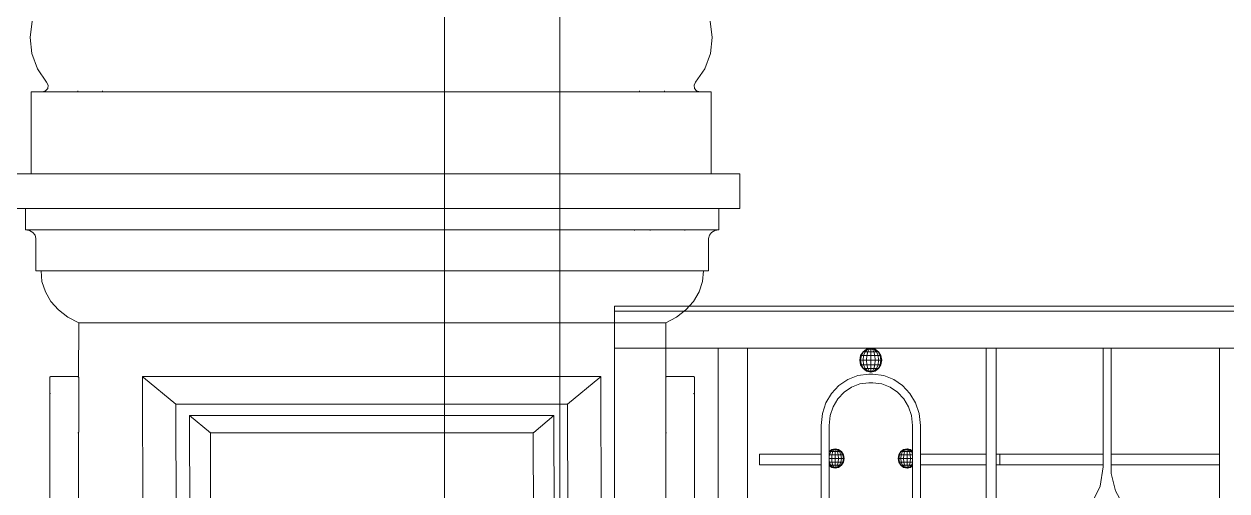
# Model space of a CAD drawing. Header units: millimetres. Extents: x 1832547 to 2001569, y -558009 to -417808.
# Drawn here: x 1982911 to 1984057, y -526626 to -526181 of the extents above; entities that cross this region are included whole.
import ezdxf

# ---------------------------------------------------------------- set-up
doc = ezdxf.new("R2010")
doc.units = ezdxf.units.MM
doc.header["$MEASUREMENT"] = 0
doc.linetypes.add('CENTER', pattern=[2, 1.25, -0.25, 0.25, -0.25])
for name, color, linetype, lineweight in [('CA.manh 08', 8, 'CONTINUOUS', 9), ('CA.thay 145', 145, 'CONTINUOUS', 18), ('CA.tim 67', 67, 'CENTER', 9), ('CA_manh 08', 8, 'CONTINUOUS', 9)]:
    doc.layers.add(name, color=color, linetype=linetype, lineweight=lineweight)

# ---------------------------------------------------------------- blocks, each defined once
blk = doc.blocks.new('EG535')
at = {"layer": 'CA_manh 08'}
for p, q in [((1946715, -526450.2), (1948313.1, -526450.2)), ((1948313.1, -526454.8), (1946715, -526454.8)), ((1948214.5, -526490.2), (1947619.5, -526490.2)), ((1947736.9, -526490.2), (1947727.5, -526490.2)), ((1947736.9, -526490.2), (1947840.1, -526490.2)), ((1947736.9, -526591), (1947736.9, -526490.2)), ((1947840.1, -526490.2), (1947840.1, -526591)), ((1947840.1, -526490.2), (1947847.7, -526490.2)), ((1947847.7, -526591), (1947847.7, -526490.2)), ((1947847.7, -526490.2), (1947949.5, -526490.2)), ((1947949.5, -526490.2), (1947959, -526490.2)), ((1947949.5, -526490.2), (1947949.5, -526591)), ((1947959, -526591), (1947959, -526490.2)), ((1947959, -526490.2), (1948069, -526490.2)), ((1948059.3, -526497.2), (1948061.6, -526493.5)), ((1948060, -526497.2), (1948062.1, -526493.5)), ((1948061.6, -526493.5), (1948065, -526491.1)), ((1948061.6, -526493.5), (1948062.1, -526493.5)), ((1948062.1, -526493.5), (1948065.3, -526491.1)), ((1948062.1, -526493.5), (1948063.7, -526493.5)), ((1948062.1, -526497.2), (1948063.7, -526493.5)), ((1948063.7, -526493.5), (1948066.2, -526491.1)), ((1948063.7, -526493.5), (1948066.2, -526493.5)), ((1948065, -526491.1), (1948069, -526490.2)), ((1948065.3, -526491.1), (1948065, -526491.1)), ((1948065.3, -526491.1), (1948069, -526490.2)), ((1948066.2, -526491.1), (1948065.3, -526491.1)), ((1948065.3, -526497.2), (1948066.2, -526493.5)), ((1948066.2, -526491.1), (1948069, -526490.2)), ((1948067.5, -526491.1), (1948066.2, -526491.1)), ((1948066.2, -526493.5), (1948067.5, -526491.1)), ((1948066.2, -526493.5), (1948069, -526493.5)), ((1948067.5, -526491.1), (1948069, -526490.2)), ((1948069, -526491.1), (1948067.5, -526491.1)), ((1948069, -526490.2), (1948069, -526491.1)), ((1948070.5, -526491.1), (1948069, -526490.2)), ((1948071.8, -526491.1), (1948069, -526490.2)), ((1948072.7, -526491.1), (1948069, -526490.2)), ((1948073, -526491.1), (1948069, -526490.2)), ((1948069, -526490.2), (1948186.5, -526490.2)), ((1948069, -526491.1), (1948070.5, -526491.1)), ((1948069, -526491.1), (1948069, -526493.5)), ((1948069, -526493.5), (1948071.8, -526493.5)), ((1948069, -526493.5), (1948069, -526497.2)), ((1948070.5, -526491.1), (1948071.8, -526491.1)), ((1948071.8, -526493.5), (1948070.5, -526491.1)), ((1948071.8, -526491.1), (1948072.7, -526491.1)), ((1948074.3, -526493.5), (1948071.8, -526491.1)), ((1948071.8, -526493.5), (1948074.3, -526493.5)), ((1948072.7, -526497.2), (1948071.8, -526493.5)), ((1948072.7, -526491.1), (1948073, -526491.1)), ((1948075.9, -526493.5), (1948072.7, -526491.1)), ((1948076.4, -526493.5), (1948073, -526491.1)), ((1948074.3, -526493.5), (1948075.9, -526493.5)), ((1948075.9, -526497.2), (1948074.3, -526493.5)), ((1948075.9, -526493.5), (1948076.4, -526493.5)), ((1948078, -526497.2), (1948075.9, -526493.5)), ((1948076, -526490.2), (1948186.5, -526490.2)), ((1948078.7, -526497.2), (1948076.4, -526493.5)), ((1948186.5, -526490.2), (1948186.5, -526591)), ((1948186.5, -526490.2), (1948186.5, -527223.6)), ((1948214.5, -526490.2), (1948186.5, -526490.2)), ((1948214.5, -526490.2), (1948186.5, -526490.2)), ((1948214.5, -526590.2), (1948214.5, -526490.2)), ((1948214.5, -526590.2), (1948214.5, -526490.2)), ((1948214.5, -526490.2), (1948241.7, -526490.2)), ((1948241.7, -526490.2), (1948313.1, -526490.2)), ((1948058.5, -526501.5), (1948059.3, -526497.2)), ((1948058.5, -526501.5), (1948059.3, -526501.5)), ((1948059.3, -526505.8), (1948058.5, -526501.5)), ((1948059.3, -526497.2), (1948060, -526497.2)), ((1948059.3, -526501.5), (1948060, -526497.2)), ((1948059.3, -526501.5), (1948061.6, -526501.5)), ((1948060, -526505.8), (1948059.3, -526501.5)), ((1948059.3, -526505.8), (1948060, -526505.8)), ((1948061.6, -526509.5), (1948059.3, -526505.8)), ((1948060, -526497.2), (1948062.1, -526497.2)), ((1948060, -526505.8), (1948062.1, -526505.8)), ((1948062.1, -526509.5), (1948060, -526505.8)), ((1948061.6, -526501.5), (1948062.1, -526497.2)), ((1948061.6, -526501.5), (1948065, -526501.5)), ((1948062.1, -526505.8), (1948061.6, -526501.5)), ((1948062.1, -526497.2), (1948065.3, -526497.2)), ((1948062.1, -526505.8), (1948065.3, -526505.8)), ((1948063.7, -526509.5), (1948062.1, -526505.8)), ((1948065, -526501.5), (1948065.3, -526497.2)), ((1948065, -526501.5), (1948069, -526501.5)), ((1948065.3, -526505.8), (1948065, -526501.5)), ((1948065.3, -526497.2), (1948069, -526497.2)), ((1948065.3, -526505.8), (1948069, -526505.8)), ((1948066.2, -526509.5), (1948065.3, -526505.8)), ((1948069, -526497.2), (1948072.7, -526497.2)), ((1948069, -526497.2), (1948069, -526501.5)), ((1948069, -526501.5), (1948073, -526501.5)), ((1948069, -526501.5), (1948069, -526505.8)), ((1948069, -526505.8), (1948072.7, -526505.8)), ((1948069, -526505.8), (1948069, -526509.5)), ((1948071.8, -526509.5), (1948072.7, -526505.8)), ((1948072.7, -526497.2), (1948075.9, -526497.2)), ((1948073, -526501.5), (1948072.7, -526497.2)), ((1948072.7, -526505.8), (1948073, -526501.5)), ((1948072.7, -526505.8), (1948075.9, -526505.8)), ((1948073, -526501.5), (1948076.4, -526501.5)), ((1948074.3, -526509.5), (1948075.9, -526505.8)), ((1948075.9, -526497.2), (1948078, -526497.2)), ((1948076.4, -526501.5), (1948075.9, -526497.2)), ((1948075.9, -526505.8), (1948076.4, -526501.5)), ((1948075.9, -526505.8), (1948078, -526505.8)), ((1948075.9, -526509.5), (1948078, -526505.8)), ((1948076.4, -526501.5), (1948078.7, -526501.5)), ((1948076.4, -526509.5), (1948078.7, -526505.8)), ((1948078, -526497.2), (1948078.7, -526497.2)), ((1948078.7, -526501.5), (1948078, -526497.2)), ((1948078, -526505.8), (1948078.7, -526501.5)), ((1948078, -526505.8), (1948078.7, -526505.8)), ((1948079.5, -526501.5), (1948078.7, -526497.2)), ((1948078.7, -526501.5), (1948079.5, -526501.5)), ((1948078.7, -526505.8), (1948079.5, -526501.5)), ((1948047.1, -526519.8), (1948056.7, -526516.1)), ((1948056.7, -526516.1), (1948067.1, -526514.9)), ((1948061.6, -526509.5), (1948062.1, -526509.5)), ((1948065, -526512), (1948061.6, -526509.5)), ((1948062.1, -526509.5), (1948063.7, -526509.5)), ((1948065.3, -526512), (1948062.1, -526509.5)), ((1948063.7, -526509.5), (1948066.2, -526509.5)), ((1948066.2, -526512), (1948063.7, -526509.5)), ((1948065.3, -526512), (1948065, -526512)), ((1948069, -526512.8), (1948065, -526512)), ((1948065.3, -526512), (1948066.2, -526512)), ((1948069, -526512.8), (1948065.3, -526512)), ((1948066.2, -526509.5), (1948069, -526509.5)), ((1948067.5, -526512), (1948066.2, -526509.5)), ((1948066.2, -526512), (1948067.5, -526512)), ((1948069, -526512.8), (1948066.2, -526512)), ((1948067.1, -526514.9), (1948070.9, -526514.9)), ((1948067.5, -526512), (1948069, -526512)), ((1948069, -526512.8), (1948067.5, -526512)), ((1948069, -526509.5), (1948071.8, -526509.5)), ((1948069, -526509.5), (1948069, -526512)), ((1948069, -526512), (1948070.5, -526512)), ((1948069, -526512.8), (1948070.5, -526512)), ((1948069, -526512), (1948069, -526512.8)), ((1948069, -526512.8), (1948071.8, -526512)), ((1948069, -526512.8), (1948072.7, -526512)), ((1948069, -526512.8), (1948073, -526512)), ((1948070.5, -526512), (1948071.8, -526509.5)), ((1948070.5, -526512), (1948071.8, -526512)), ((1948070.9, -526514.9), (1948081.3, -526516.1)), ((1948071.8, -526509.5), (1948074.3, -526509.5)), ((1948071.8, -526512), (1948074.3, -526509.5)), ((1948071.8, -526512), (1948072.7, -526512)), ((1948072.7, -526512), (1948075.9, -526509.5)), ((1948072.7, -526512), (1948073, -526512)), ((1948073, -526512), (1948076.4, -526509.5)), ((1948074.3, -526509.5), (1948075.9, -526509.5)), ((1948075.9, -526509.5), (1948076.4, -526509.5)), ((1948081.3, -526516.1), (1948090.8, -526519.8)), ((1948031.7, -526533.1), (1948038.7, -526525.6)), ((1948038.7, -526525.6), (1948047.1, -526519.8)), ((1948050.5, -526527.1), (1948043.5, -526531.9)), ((1948058.5, -526524.1), (1948050.5, -526527.1)), ((1948067.1, -526523), (1948058.5, -526524.1)), ((1948070.9, -526523), (1948067.1, -526523)), ((1948079.5, -526524.1), (1948070.9, -526523)), ((1948087.5, -526527.1), (1948079.5, -526524.1)), ((1948094.5, -526531.9), (1948087.5, -526527.1)), ((1948090.8, -526519.8), (1948099.3, -526525.6)), ((1948099.3, -526525.6), (1948106.3, -526533.1)), ((1948026.3, -526542.2), (1948031.7, -526533.1)), ((1948037.6, -526538.2), (1948033.1, -526545.8)), ((1948043.5, -526531.9), (1948037.6, -526538.2)), ((1948100.4, -526538.2), (1948094.5, -526531.9)), ((1948104.9, -526545.8), (1948100.4, -526538.2)), ((1948106.3, -526533.1), (1948111.7, -526542.2)), ((1948021.7, -526563.6), (1948022.9, -526552.4)), ((1948022.9, -526552.4), (1948026.3, -526542.2)), ((1948033.1, -526545.8), (1948030.3, -526554.3)), ((1948107.7, -526554.3), (1948104.9, -526545.8)), ((1948111.7, -526542.2), (1948115.1, -526552.4)), ((1948115.1, -526552.4), (1948116.3, -526563.6)), ((1948021.7, -526563.6), (1948021.7, -526591)), ((1948030.3, -526554.3), (1948029.3, -526563.7)), ((1948029.3, -526588.1), (1948029.3, -526563.7)), ((1948108.7, -526563.7), (1948107.7, -526554.3)), ((1948108.7, -526563.7), (1948108.7, -526588.5)), ((1948116.3, -526591), (1948116.3, -526563.6)), ((1948029.3, -526588.1), (1948031.3, -526586.7)), ((1948029.3, -526588.4), (1948031.5, -526586.7)), ((1948030.3, -526588.6), (1948032.2, -526586.7)), ((1948031.3, -526586.7), (1948034.5, -526586)), ((1948031.3, -526586.7), (1948031.5, -526586.7)), ((1948031.5, -526586.7), (1948034.5, -526586)), ((1948031.5, -526586.7), (1948032.2, -526586.7)), ((1948032.2, -526586.7), (1948034.5, -526586)), ((1948032.2, -526586.7), (1948033.3, -526586.7)), ((1948032.2, -526588.6), (1948033.3, -526586.7)), ((1948033.3, -526586.7), (1948034.5, -526586)), ((1948034.5, -526586.7), (1948033.3, -526586.7)), ((1948034.5, -526586), (1948034.5, -526586.7)), ((1948035.8, -526586.7), (1948034.5, -526586)), ((1948036.8, -526586.7), (1948034.5, -526586)), ((1948037.5, -526586.7), (1948034.5, -526586)), ((1948037.8, -526586.7), (1948034.5, -526586)), ((1948034.5, -526586.7), (1948035.8, -526586.7)), ((1948034.5, -526586.7), (1948034.5, -526588.6)), ((1948035.8, -526586.7), (1948036.8, -526586.7)), ((1948036.8, -526588.6), (1948035.8, -526586.7)), ((1948036.8, -526586.7), (1948037.5, -526586.7)), ((1948038.8, -526588.6), (1948036.8, -526586.7)), ((1948037.5, -526586.7), (1948037.8, -526586.7)), ((1948040.1, -526588.6), (1948037.5, -526586.7)), ((1948040.5, -526588.6), (1948037.8, -526586.7)), ((1948096.9, -526588.6), (1948099.7, -526586.7)), ((1948097.4, -526588.6), (1948100, -526586.7)), ((1948098.7, -526588.6), (1948100.7, -526586.7)), ((1948099.7, -526586.7), (1948103, -526586)), ((1948099.7, -526586.7), (1948100, -526586.7)), ((1948100, -526586.7), (1948103, -526586)), ((1948100, -526586.7), (1948100.7, -526586.7)), ((1948100.7, -526586.7), (1948103, -526586)), ((1948100.7, -526586.7), (1948101.7, -526586.7)), ((1948100.7, -526588.6), (1948101.7, -526586.7)), ((1948101.7, -526586.7), (1948103, -526586)), ((1948103, -526586.7), (1948101.7, -526586.7)), ((1948103, -526586), (1948103, -526586.7)), ((1948104.2, -526586.7), (1948103, -526586)), ((1948105.3, -526586.7), (1948103, -526586)), ((1948106, -526586.7), (1948103, -526586)), ((1948106.2, -526586.7), (1948103, -526586)), ((1948103, -526586.7), (1948104.2, -526586.7)), ((1948103, -526586.7), (1948103, -526588.6)), ((1948104.2, -526586.7), (1948105.3, -526586.7)), ((1948105.3, -526588.6), (1948104.2, -526586.7)), ((1948105.3, -526586.7), (1948106, -526586.7)), ((1948107.2, -526588.6), (1948105.3, -526586.7)), ((1948106, -526586.7), (1948106.2, -526586.7)), ((1948108.5, -526588.6), (1948106, -526586.7)), ((1948108.7, -526588.5), (1948106.2, -526586.7)), ((1947840.1, -526591), (1947736.9, -526591)), ((1947736.9, -526601.2), (1947736.9, -526591)), ((1947840.1, -526601.2), (1947840.1, -526591)), ((1947946.1, -526591), (1947847.7, -526591)), ((1947847.7, -526591), (1947847.7, -526601.2)), ((1947946.1, -526601.2), (1947946.1, -526591)), ((1947946.1, -526591), (1947949.5, -526591)), ((1947949.5, -526601.2), (1947949.5, -526591)), ((1947959, -526591), (1948021.7, -526591)), ((1947959, -526591), (1947959, -526601.2)), ((1948021.7, -526591), (1948021.7, -526601.2)), ((1948029.3, -526588.4), (1948029.3, -526588.1)), ((1948029.3, -526588.4), (1948029.3, -526588.6)), ((1948029.3, -526588.6), (1948030.3, -526588.6)), ((1948029.3, -526590.9), (1948030.3, -526588.6)), ((1948029.3, -526588.6), (1948029.3, -526590.9)), ((1948029.3, -526590.9), (1948029.3, -526591.6)), ((1948029.3, -526591.6), (1948031.5, -526591.6)), ((1948029.3, -526591.6), (1948029.3, -526595.1)), ((1948029.3, -526595.1), (1948031.3, -526595.1)), ((1948029.3, -526595.1), (1948029.3, -526598.6)), ((1948030.3, -526588.6), (1948032.2, -526588.6)), ((1948031.3, -526595.1), (1948031.5, -526591.6)), ((1948031.3, -526595.1), (1948034.5, -526595.1)), ((1948031.5, -526598.6), (1948031.3, -526595.1)), ((1948031.5, -526591.6), (1948032.2, -526588.6)), ((1948031.5, -526591.6), (1948034.5, -526591.6)), ((1948032.2, -526588.6), (1948034.5, -526588.6)), ((1948034.5, -526588.6), (1948036.8, -526588.6)), ((1948034.5, -526588.6), (1948034.5, -526591.6)), ((1948034.5, -526591.6), (1948037.5, -526591.6)), ((1948034.5, -526591.6), (1948034.5, -526595.1)), ((1948034.5, -526595.1), (1948037.8, -526595.1)), ((1948034.5, -526595.1), (1948034.5, -526598.6)), ((1948036.8, -526588.6), (1948038.8, -526588.6)), ((1948037.5, -526591.6), (1948036.8, -526588.6)), ((1948037.5, -526591.6), (1948040.1, -526591.6)), ((1948037.8, -526595.1), (1948037.5, -526591.6)), ((1948037.5, -526598.6), (1948037.8, -526595.1)), ((1948037.8, -526595.1), (1948040.5, -526595.1)), ((1948038.8, -526588.6), (1948040.1, -526588.6)), ((1948040.1, -526591.6), (1948038.8, -526588.6)), ((1948040.1, -526588.6), (1948040.5, -526588.6)), ((1948041.8, -526591.6), (1948040.1, -526588.6)), ((1948040.1, -526591.6), (1948041.8, -526591.6)), ((1948040.5, -526595.1), (1948040.1, -526591.6)), ((1948040.1, -526598.6), (1948040.5, -526595.1)), ((1948042.4, -526591.6), (1948040.5, -526588.6)), ((1948040.5, -526595.1), (1948042.4, -526595.1)), ((1948041.8, -526591.6), (1948042.4, -526591.6)), ((1948042.4, -526595.1), (1948041.8, -526591.6)), ((1948041.8, -526598.6), (1948042.4, -526595.1)), ((1948043, -526595.1), (1948042.4, -526591.6)), ((1948042.4, -526595.1), (1948043, -526595.1)), ((1948042.4, -526598.6), (1948043, -526595.1)), ((1948094.5, -526595.1), (1948095.1, -526591.6)), ((1948094.5, -526595.1), (1948095.1, -526595.1)), ((1948095.1, -526598.6), (1948094.5, -526595.1)), ((1948095.1, -526591.6), (1948096.9, -526588.6)), ((1948095.1, -526591.6), (1948095.7, -526591.6)), ((1948095.1, -526595.1), (1948095.7, -526591.6)), ((1948095.1, -526595.1), (1948096.9, -526595.1)), ((1948095.7, -526598.6), (1948095.1, -526595.1)), ((1948095.7, -526591.6), (1948097.4, -526588.6)), ((1948095.7, -526591.6), (1948097.4, -526591.6)), ((1948097.4, -526588.6), (1948096.9, -526588.6)), ((1948096.9, -526595.1), (1948097.4, -526591.6)), ((1948096.9, -526595.1), (1948099.7, -526595.1)), ((1948097.4, -526598.6), (1948096.9, -526595.1)), ((1948097.4, -526588.6), (1948098.7, -526588.6)), ((1948097.4, -526591.6), (1948098.7, -526588.6)), ((1948097.4, -526591.6), (1948100, -526591.6)), ((1948098.7, -526588.6), (1948100.7, -526588.6)), ((1948099.7, -526595.1), (1948100, -526591.6)), ((1948099.7, -526595.1), (1948103, -526595.1)), ((1948100, -526598.6), (1948099.7, -526595.1)), ((1948100, -526591.6), (1948100.7, -526588.6)), ((1948100, -526591.6), (1948103, -526591.6)), ((1948100.7, -526588.6), (1948103, -526588.6)), ((1948103, -526588.6), (1948105.3, -526588.6)), ((1948103, -526588.6), (1948103, -526591.6)), ((1948103, -526591.6), (1948106, -526591.6)), ((1948103, -526591.6), (1948103, -526595.1)), ((1948103, -526595.1), (1948106.2, -526595.1)), ((1948103, -526595.1), (1948103, -526598.6)), ((1948105.3, -526588.6), (1948107.2, -526588.6)), ((1948106, -526591.6), (1948105.3, -526588.6)), ((1948106, -526591.6), (1948108.5, -526591.6)), ((1948106.2, -526595.1), (1948106, -526591.6)), ((1948106, -526598.6), (1948106.2, -526595.1)), ((1948106.2, -526595.1), (1948108.7, -526595.1)), ((1948107.2, -526588.6), (1948108.5, -526588.6)), ((1948108.5, -526591.6), (1948107.2, -526588.6)), ((1948108.5, -526588.6), (1948108.7, -526588.6)), ((1948108.7, -526589), (1948108.5, -526588.6)), ((1948108.5, -526591.6), (1948108.7, -526591.6)), ((1948108.7, -526593.1), (1948108.5, -526591.6)), ((1948108.5, -526598.6), (1948108.7, -526597.1)), ((1948108.6, -526591), (1948108.7, -526591)), ((1948108.7, -526588.6), (1948108.7, -526588.5)), ((1948108.7, -526589), (1948108.7, -526588.6)), ((1948108.7, -526591), (1948108.7, -526589)), ((1948108.7, -526591.6), (1948108.7, -526591)), ((1948108.7, -526593.1), (1948108.7, -526591.6)), ((1948108.7, -526595.1), (1948108.7, -526593.1)), ((1948108.7, -526597.1), (1948108.7, -526595.1)), ((1948108.7, -526598.6), (1948108.7, -526597.1)), ((1948116.3, -526591), (1948174.9, -526591)), ((1948116.3, -526591), (1948116.3, -526601.2)), ((1948174.9, -526591), (1948174.9, -526601.2)), ((1948186.5, -526601.2), (1948186.5, -526591)), ((1948214.5, -526590.2), (1948214.5, -526600.4)), ((1948214.5, -526590.2), (1948214.5, -526600.4)), ((1947736.9, -526601.2), (1947840.1, -526601.2)), ((1947736.9, -527113.4), (1947736.9, -526601.2)), ((1947836, -526625.9), (1947840.1, -526609.3)), ((1947840.1, -526609.3), (1947840.1, -526601.2)), ((1947847.7, -526603.2), (1947847.7, -526601.2)), ((1947847.7, -526601.2), (1947946.1, -526601.2)), ((1947847.7, -526603.2), (1947850.5, -526621.5)), ((1947949.5, -526601.2), (1947946.1, -526601.2)), ((1947949.5, -526601.2), (1947949.5, -527113.4)), ((1948021.7, -526601.2), (1947959, -526601.2)), ((1947959, -527113.4), (1947959, -526601.2)), ((1948021.7, -526601.2), (1948021.7, -527113.4)), ((1948029.3, -526598.6), (1948031.5, -526598.6)), ((1948029.3, -526598.6), (1948029.3, -526599.3)), ((1948030.3, -526601.6), (1948029.3, -526599.3)), ((1948029.3, -526599.3), (1948029.3, -526601.6)), ((1948029.3, -526601.6), (1948030.3, -526601.6)), ((1948029.3, -526601.6), (1948029.3, -526601.8)), ((1948031.5, -526603.6), (1948029.3, -526601.8)), ((1948029.3, -526602.1), (1948029.3, -526601.8)), ((1948031.3, -526603.6), (1948029.3, -526602.1)), ((1948029.3, -526602.1), (1948029.3, -527118.3)), ((1948030.3, -526601.6), (1948032.2, -526601.6)), ((1948032.2, -526603.6), (1948030.3, -526601.6)), ((1948031.5, -526603.6), (1948031.3, -526603.6)), ((1948034.5, -526604.3), (1948031.3, -526603.6)), ((1948031.5, -526598.6), (1948034.5, -526598.6)), ((1948032.2, -526601.6), (1948031.5, -526598.6)), ((1948031.5, -526603.6), (1948032.2, -526603.6)), ((1948034.5, -526604.3), (1948031.5, -526603.6)), ((1948032.2, -526601.6), (1948034.5, -526601.6)), ((1948033.3, -526603.6), (1948032.2, -526601.6)), ((1948032.2, -526603.6), (1948033.3, -526603.6)), ((1948034.5, -526604.3), (1948032.2, -526603.6)), ((1948033.3, -526603.6), (1948034.5, -526603.6)), ((1948034.5, -526604.3), (1948033.3, -526603.6)), ((1948034.5, -526598.6), (1948037.5, -526598.6)), ((1948034.5, -526598.6), (1948034.5, -526601.6)), ((1948034.5, -526601.6), (1948036.8, -526601.6)), ((1948034.5, -526601.6), (1948034.5, -526603.6)), ((1948034.5, -526603.6), (1948035.8, -526603.6)), ((1948034.5, -526604.3), (1948035.8, -526603.6)), ((1948034.5, -526603.6), (1948034.5, -526604.3)), ((1948034.5, -526604.3), (1948036.8, -526603.6)), ((1948034.5, -526604.3), (1948037.5, -526603.6)), ((1948034.5, -526604.3), (1948037.8, -526603.6)), ((1948035.8, -526603.6), (1948036.8, -526601.6)), ((1948035.8, -526603.6), (1948036.8, -526603.6)), ((1948036.8, -526601.6), (1948037.5, -526598.6)), ((1948036.8, -526601.6), (1948038.8, -526601.6)), ((1948036.8, -526603.6), (1948038.8, -526601.6)), ((1948036.8, -526603.6), (1948037.5, -526603.6)), ((1948037.5, -526598.6), (1948040.1, -526598.6)), ((1948037.5, -526603.6), (1948040.1, -526601.6)), ((1948037.5, -526603.6), (1948037.8, -526603.6)), ((1948037.8, -526603.6), (1948040.5, -526601.6)), ((1948038.8, -526601.6), (1948040.1, -526598.6)), ((1948038.8, -526601.6), (1948040.1, -526601.6)), ((1948040.1, -526598.6), (1948041.8, -526598.6)), ((1948040.1, -526601.6), (1948041.8, -526598.6)), ((1948040.1, -526601.6), (1948040.5, -526601.6)), ((1948040.5, -526601.6), (1948042.4, -526598.6)), ((1948041.8, -526598.6), (1948042.4, -526598.6)), ((1948095.1, -526598.6), (1948095.7, -526598.6)), ((1948096.9, -526601.6), (1948095.1, -526598.6)), ((1948095.7, -526598.6), (1948097.4, -526598.6)), ((1948097.4, -526601.6), (1948095.7, -526598.6)), ((1948096.9, -526601.6), (1948097.4, -526601.6)), ((1948099.7, -526603.6), (1948096.9, -526601.6)), ((1948097.4, -526598.6), (1948100, -526598.6)), ((1948098.7, -526601.6), (1948097.4, -526598.6)), ((1948097.4, -526601.6), (1948098.7, -526601.6)), ((1948100, -526603.6), (1948097.4, -526601.6)), ((1948098.7, -526601.6), (1948100.7, -526601.6)), ((1948100.7, -526603.6), (1948098.7, -526601.6)), ((1948100, -526603.6), (1948099.7, -526603.6)), ((1948103, -526604.3), (1948099.7, -526603.6)), ((1948100, -526598.6), (1948103, -526598.6)), ((1948100.7, -526601.6), (1948100, -526598.6)), ((1948100, -526603.6), (1948100.7, -526603.6)), ((1948103, -526604.3), (1948100, -526603.6)), ((1948100.7, -526601.6), (1948103, -526601.6)), ((1948101.7, -526603.6), (1948100.7, -526601.6)), ((1948100.7, -526603.6), (1948101.7, -526603.6)), ((1948103, -526604.3), (1948100.7, -526603.6)), ((1948101.7, -526603.6), (1948103, -526603.6)), ((1948103, -526604.3), (1948101.7, -526603.6)), ((1948103, -526598.6), (1948106, -526598.6)), ((1948103, -526598.6), (1948103, -526601.6)), ((1948103, -526601.6), (1948105.3, -526601.6)), ((1948103, -526601.6), (1948103, -526603.6)), ((1948103, -526603.6), (1948104.2, -526603.6)), ((1948103, -526604.3), (1948104.2, -526603.6)), ((1948103, -526603.6), (1948103, -526604.3)), ((1948103, -526604.3), (1948105.3, -526603.6)), ((1948103, -526604.3), (1948106, -526603.6)), ((1948103, -526604.3), (1948106.2, -526603.6)), ((1948104.2, -526603.6), (1948105.3, -526601.6)), ((1948104.2, -526603.6), (1948105.3, -526603.6)), ((1948105.3, -526601.6), (1948106, -526598.6)), ((1948105.3, -526601.6), (1948107.2, -526601.6)), ((1948105.3, -526603.6), (1948107.2, -526601.6)), ((1948105.3, -526603.6), (1948106, -526603.6)), ((1948106, -526598.6), (1948108.5, -526598.6)), ((1948106, -526603.6), (1948108.5, -526601.6)), ((1948106, -526603.6), (1948106.2, -526603.6)), ((1948106.2, -526603.6), (1948108.7, -526601.8)), ((1948107.4, -526601.2), (1948106.9, -526601.2)), ((1948107.2, -526601.6), (1948107.4, -526601.2)), ((1948107.2, -526601.6), (1948108.5, -526601.6)), ((1948108.7, -526601.2), (1948107.4, -526601.2)), ((1948107.7, -526600.4), (1948108.5, -526598.6)), ((1948108.5, -526598.6), (1948108.7, -526598.6)), ((1948108.5, -526601.6), (1948108.7, -526601.2)), ((1948108.5, -526601.6), (1948108.7, -526601.6)), ((1948108.7, -526601.2), (1948108.7, -526598.6)), ((1948108.7, -526601.6), (1948108.7, -526601.2)), ((1948108.7, -526601.2), (1948108.7, -526601.2)), ((1948108.7, -526601.8), (1948108.7, -526601.6)), ((1948108.7, -526601.8), (1948108.7, -527111.7)), ((1948116.3, -527113.4), (1948116.3, -526601.2)), ((1948174.9, -526601.2), (1948116.3, -526601.2)), ((1948186.5, -526601.2), (1948186.5, -527113.4)), ((1948214.5, -527113.4), (1948214.5, -526600.4)), ((1948214.5, -527113.4), (1948214.5, -526600.4)), ((1947827.9, -526640.6), (1947836, -526625.9)), ((1947850.5, -526621.5), (1947858.1, -526637.2))]:
    blk.add_line(p, q, dxfattribs=at)

msp = doc.modelspace()

# ---------------------------------------------------------------- linework, layer by layer
at = {"layer": 'CA.manh 08'}
msp.add_lwpolyline([(1983473.7, -526450.2), (1983473.7, -527393.6)], dxfattribs=at)
msp.add_lwpolyline([(1983600.2, -526490.2), (1983572.3, -526490.2), (1983572.3, -527393.6), (1983600.2, -527393.6)], close=True, dxfattribs=at)
at = {"layer": 'CA.thay 145'}
for p, q in [((1982918.9, -526178.7), (1982916.9, -526194.1)), ((1983564.7, -526178.7), (1983566.7, -526194.1)), ((1982916.9, -526194.1), (1982918.6, -526209.4)), ((1983566.7, -526194.1), (1983565, -526209.4)), ((1982918.6, -526209.4), (1982924, -526223.9)), ((1983565, -526209.4), (1983559.6, -526223.9)), ((1982924, -526223.9), (1982932.6, -526236.7)), ((1983559.6, -526223.9), (1983550.9, -526236.7)), ((1982933.8, -526242.7), (1982931.8, -526245.1)), ((1982932.6, -526236.7), (1982934.1, -526239.5)), ((1982934.1, -526239.5), (1982933.8, -526242.7)), ((1983550.9, -526236.7), (1983549.5, -526239.5)), ((1983549.5, -526239.5), (1983549.8, -526242.7)), ((1983549.8, -526242.7), (1983551.8, -526245.1)), ((1982917.9, -526246), (1982917.9, -526324)), ((1982928.8, -526246), (1982917.9, -526246)), ((1982931.8, -526245.1), (1982928.8, -526246)), ((1982962.2, -526246), (1982928.8, -526246)), ((1982962.2, -526246), (1982962.4, -526245.1)), ((1982985.9, -526246), (1982962.2, -526246)), ((1982985.9, -526246), (1982985.9, -526245.1)), ((1982985.9, -526246), (1983497.6, -526246)), ((1983497.6, -526246), (1983497.6, -526245.1)), ((1983521.3, -526246), (1983497.6, -526246)), ((1983521.3, -526246), (1983521.2, -526245.1)), ((1983554.8, -526246), (1983521.3, -526246)), ((1983551.8, -526245.1), (1983554.8, -526246)), ((1983565.7, -526246), (1983554.8, -526246)), ((1983565.7, -526246), (1983565.7, -526324)), ((1982917.9, -526324), (1982892.7, -526324)), ((1983565.7, -526324), (1982917.9, -526324)), ((1983592.9, -526324), (1983565.7, -526324)), ((1983592.9, -526356.9), (1983592.9, -526324)), ((1982892.7, -526356.9), (1982912.5, -526356.9)), ((1982912.5, -526377.5), (1982912.5, -526356.9)), ((1982912.5, -526356.9), (1983573.1, -526356.9)), ((1983573.1, -526356.9), (1983592.9, -526356.9)), ((1983573.1, -526377.5), (1983573.1, -526356.9)), ((1982916.3, -526378.1), (1982912.5, -526377.5)), ((1982912.5, -526377.5), (1982944.9, -526377.5)), ((1982919.5, -526379.9), (1982916.3, -526378.1)), ((1982921.7, -526382.5), (1982919.5, -526379.9)), ((1983492.7, -526377.5), (1983492.7, -526378.1)), ((1983492.7, -526377.5), (1983507.6, -526377.5)), ((1983507.6, -526377.5), (1983507.6, -526378.1)), ((1983507.6, -526377.5), (1983540.8, -526377.5)), ((1983540.8, -526377.5), (1983540.5, -526378.1)), ((1983540.8, -526377.5), (1983573.1, -526377.5)), ((1983564, -526382.5), (1983566.1, -526379.9)), ((1983566.1, -526379.9), (1983569.3, -526378.1)), ((1983569.3, -526378.1), (1983573.1, -526377.5)), ((1982922.4, -526385.7), (1982921.7, -526382.5)), ((1982922.4, -526416.5), (1982922.4, -526385.7)), ((1983563.2, -526385.7), (1983564, -526382.5)), ((1983563.2, -526416.5), (1983563.2, -526385.7)), ((1982922.4, -526416.5), (1982927.4, -526416.5)), ((1982928.3, -526426.6), (1982927.4, -526416.5)), ((1982931.5, -526436.4), (1982928.3, -526426.6)), ((1983554.2, -526436.4), (1983557.4, -526426.6)), ((1983557.4, -526426.6), (1983558.3, -526416.5)), ((1983558.3, -526416.5), (1983563.2, -526416.5)), ((1982936.8, -526445.5), (1982931.5, -526436.4)), ((1983548.9, -526445.5), (1983554.2, -526436.4)), ((1982944, -526453.6), (1982936.8, -526445.5)), ((1983541.7, -526453.6), (1983548.9, -526445.5)), ((1982952.9, -526460.5), (1982944, -526453.6)), ((1982963.3, -526465.9), (1982952.9, -526460.5)), ((1983522.4, -526465.9), (1983532.7, -526460.5)), ((1983532.7, -526460.5), (1983541.7, -526453.6)), ((1982963.2, -526517.7), (1982963.3, -526465.9)), ((1982963.3, -526465.9), (1983522.4, -526465.9)), ((1983522.5, -526517.7), (1983522.4, -526465.9)), ((1982935.7, -526517.9), (1982935.8, -526517.8)), ((1982935.7, -526518), (1982935.7, -526517.9)), ((1982935.7, -526532.6), (1982935.7, -526518)), ((1982935.8, -526517.7), (1982935.9, -526517.6)), ((1982935.8, -526517.8), (1982935.8, -526517.7)), ((1982935.9, -526517.5), (1982936, -526517.4)), ((1982935.9, -526517.6), (1982935.9, -526517.5)), ((1982936, -526517.4), (1982936.1, -526517.4)), ((1982936.1, -526517.4), (1982936.2, -526517.3)), ((1982936.2, -526517.3), (1982936.3, -526517.3)), ((1982936.3, -526517.3), (1982936.5, -526517.2)), ((1982936.5, -526517.2), (1982936.6, -526517.2)), ((1982936.6, -526517.2), (1982936.7, -526517.2)), ((1982936.7, -526517.2), (1982962.3, -526517.2)), ((1982962.3, -526517.2), (1982962.4, -526517.2)), ((1982962.4, -526517.2), (1982962.5, -526517.2)), ((1982962.5, -526517.2), (1982962.6, -526517.3)), ((1982962.6, -526517.3), (1982962.8, -526517.3)), ((1982962.8, -526517.3), (1982962.9, -526517.4)), ((1982962.9, -526517.4), (1982963, -526517.4)), ((1982963, -526517.4), (1982963.1, -526517.5)), ((1982963.1, -526517.5), (1982963.1, -526517.6)), ((1982963.1, -526517.6), (1982963.2, -526517.7)), ((1982963.2, -526517.7), (1982963.2, -526517.8)), ((1982963.2, -526517.8), (1982963.3, -526517.9)), ((1982963.3, -526517.9), (1982963.3, -526518)), ((1982963.3, -526518), (1982963.3, -526569.9)), ((1983460.6, -526517.2), (1983024.1, -526517.2)), ((1983024.1, -526517.2), (1983025.3, -527075.2)), ((1983024.1, -526517.2), (1983025.1, -526518)), ((1983025.1, -526518), (1983055.8, -526543.5)), ((1983429, -526543.5), (1983459.6, -526518)), ((1983459.6, -526518), (1983460.6, -526517.2)), ((1983461.8, -527075.2), (1983460.6, -526517.2)), ((1983522.5, -526517.7), (1983522.4, -526517.8)), ((1983522.4, -526517.8), (1983522.4, -526517.9)), ((1983522.4, -526517.9), (1983522.4, -526518)), ((1983522.4, -526569.9), (1983522.4, -526518)), ((1983522.6, -526517.5), (1983522.5, -526517.6)), ((1983522.5, -526517.6), (1983522.5, -526517.7)), ((1983522.7, -526517.4), (1983522.6, -526517.5)), ((1983522.8, -526517.4), (1983522.7, -526517.4)), ((1983522.9, -526517.3), (1983522.8, -526517.4)), ((1983523, -526517.3), (1983522.9, -526517.3)), ((1983523.1, -526517.2), (1983523, -526517.3)), ((1983523.3, -526517.2), (1983523.1, -526517.2)), ((1983523.4, -526517.2), (1983523.3, -526517.2)), ((1983548.9, -526517.2), (1983523.4, -526517.2)), ((1983549.1, -526517.2), (1983548.9, -526517.2)), ((1983549.2, -526517.2), (1983549.1, -526517.2)), ((1983549.3, -526517.3), (1983549.2, -526517.2)), ((1983549.4, -526517.3), (1983549.3, -526517.3)), ((1983549.5, -526517.4), (1983549.4, -526517.3)), ((1983549.6, -526517.4), (1983549.5, -526517.4)), ((1983549.7, -526517.5), (1983549.6, -526517.4)), ((1983549.8, -526517.6), (1983549.7, -526517.5)), ((1983549.9, -526517.7), (1983549.8, -526517.6)), ((1983549.9, -526517.8), (1983549.9, -526517.7)), ((1983549.9, -526517.9), (1983549.9, -526517.8)), ((1983549.9, -526518), (1983549.9, -526517.9)), ((1983549.9, -526518), (1983549.9, -527074.4)), ((1982935.7, -526532.7), (1982935.7, -526532.6)), ((1982935.8, -526532.8), (1982935.7, -526532.7)), ((1982935.8, -526532.8), (1982935.8, -526532.8)), ((1982935.8, -526532.9), (1982935.8, -526532.8)), ((1982935.9, -526533), (1982935.8, -526532.9)), ((1982935.8, -526532.9), (1982935.8, -527059.6)), ((1982935.9, -526533.1), (1982935.9, -526533)), ((1982936, -526533.1), (1982935.9, -526533.1)), ((1982936.1, -526533.2), (1982936, -526533.1)), ((1982936.2, -526533.3), (1982936.1, -526533.2)), ((1982936.1, -526533.2), (1982936.1, -526533.2)), ((1982936.3, -526533.3), (1982936.2, -526533.3)), ((1982936.3, -526533.3), (1982936.3, -526533.3)), ((1983548.9, -526533.5), (1983549.2, -526533.4)), ((1983429, -526543.5), (1983055.8, -526543.5)), ((1983055.8, -526543.5), (1983056.9, -527048.9)), ((1983429.5, -526874.9), (1983429, -526543.5)), ((1982962.4, -526570.7), (1982962.3, -526570.7)), ((1982962.5, -526570.7), (1982962.4, -526570.7)), ((1982962.6, -526570.7), (1982962.5, -526570.7)), ((1982962.8, -526570.6), (1982962.6, -526570.7)), ((1982962.9, -526570.6), (1982962.8, -526570.6)), ((1982963, -526570.5), (1982962.9, -526570.6)), ((1982963.1, -526570.4), (1982963, -526570.5)), ((1982963.1, -526570.3), (1982963.1, -526570.4)), ((1982963.3, -526570), (1982963.2, -526570.1)), ((1982963.2, -526570.1), (1982963.2, -526570.2)), ((1982963.2, -526570.2), (1982963.2, -527022.2)), ((1982963.3, -526569.9), (1982963.3, -526570)), ((1983522.4, -526569.9), (1983522.4, -526570)), ((1983522.4, -526570), (1983522.4, -526570.1)), ((1983522.4, -526570.1), (1983522.5, -526570.2)), ((1983522.5, -526570.2), (1983522.5, -526570.3)), ((1983522.5, -526570.2), (1983522.5, -527022.2)), ((1983522.5, -526570.3), (1983522.6, -526570.4)), ((1983522.6, -526570.4), (1983522.7, -526570.5)), ((1983522.7, -526570.5), (1983522.8, -526570.6)), ((1983522.8, -526570.6), (1983522.9, -526570.6)), ((1983522.9, -526570.6), (1983523, -526570.7)), ((1983523, -526570.7), (1983523.1, -526570.7)), ((1983523.1, -526570.7), (1983523.3, -526570.7))]:
    msp.add_line(p, q, dxfattribs=at)
msp.add_lwpolyline([(1983421.7, -528143.6), (1983421.7, -523993.6)], dxfattribs=at)
at = {"layer": 'CA.tim 67', "ltscale": 500}
msp.add_line((1983311.7, -530756.3), (1983311.7, -514383.7), dxfattribs=at)
at = {"layer": 'CA_manh 08'}
for p, q in [((1982912.5, -526377.5), (1983492.7, -526377.5)), ((1982927.4, -526416.5), (1983558.3, -526416.5)), ((1983068.9, -526554.3), (1983069.9, -527038.1)), ((1983416, -526554.3), (1983068.9, -526554.3)), ((1983068.9, -526554.3), (1983088.7, -526570.7)), ((1983416, -526554.3), (1983396.8, -526570.3)), ((1983416.5, -526874.9), (1983416, -526554.3)), ((1983087.7, -526569.9), (1983088.7, -526570.7)), ((1983088.7, -526570.7), (1983089.6, -527021.7)), ((1983396.3, -526570.7), (1983088.7, -526570.7)), ((1983397.3, -526569.9), (1983396.3, -526570.7)), ((1983396.7, -526875), (1983396.3, -526570.7))]:
    msp.add_line(p, q, dxfattribs=at)

# ---------------------------------------------------------------- block references
at = {"layer": 'CA.manh 08', "xscale": -1}
msp.add_blockref('EG535', (3931786.8, 0), dxfattribs=at)

doc.saveas('drawing.dxf')
